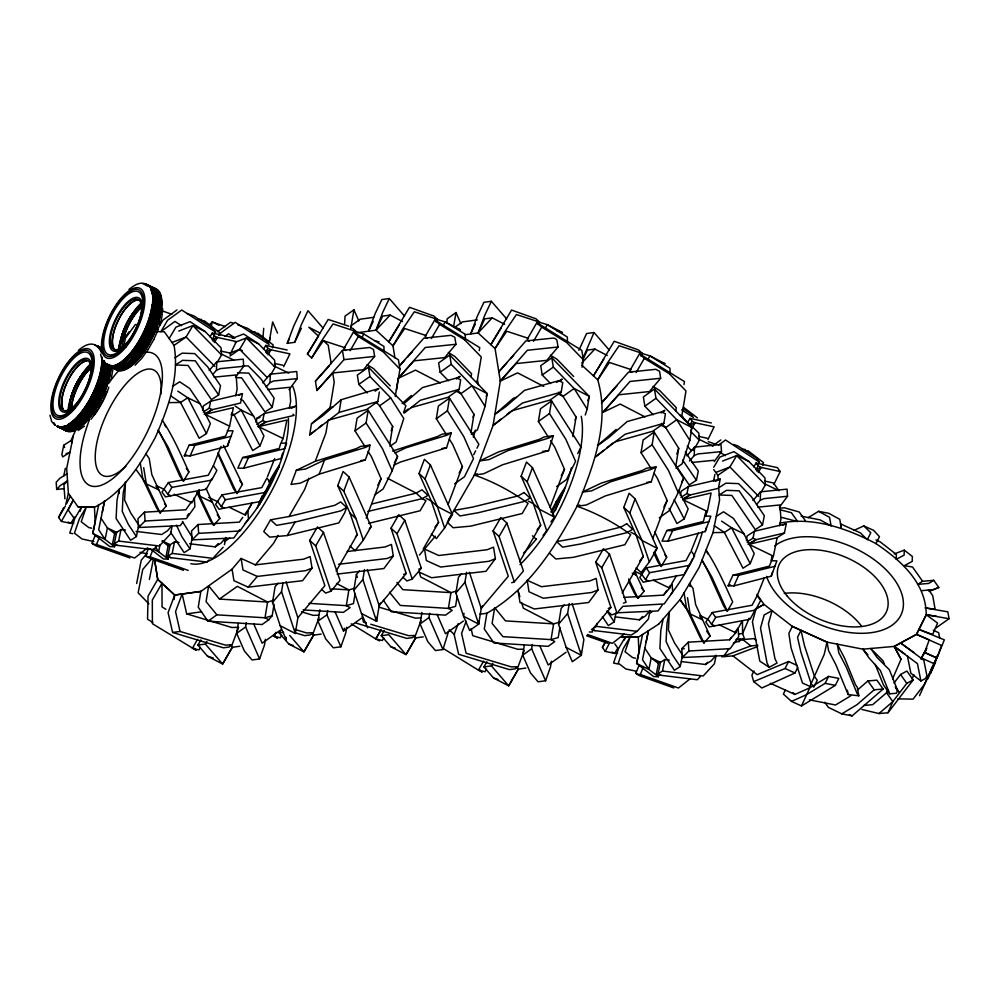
<?xml version="1.0" encoding="UTF-8"?>
<svg xmlns="http://www.w3.org/2000/svg" width="999" height="999" viewBox="0 0 999 999"><rect width="100%" height="100%" fill="white"/><g stroke="black" fill="none" stroke-linecap="round" stroke-linejoin="round"><path stroke-width="1.5" d="M894.217 553.933L904.257 550.149L904.145 555.082L896.24 559.365L896.353 554.445L880.181 541.858L875.923 539.935M263.711 328.296L262.874 338.586M344.655 323.564L345.017 316.146L353.946 309.79L358.816 320.904M446.89 323.351L447.102 318.893L456.031 312.537L460.889 323.651M119.118 493.506L119.343 488.998L116.995 500.487L116.096 518.531L130.594 540.284L136.413 536.55L138.761 525.062L130.707 512.974L124.6 499.975L125.499 481.943L123.164 493.431L122.265 511.463L128.371 524.463L136.413 536.55M174.076 599.512L174.713 595.042L157.73 579.358L154.445 559.065L157.73 579.358M232.08 569.168L233.941 580.694L248.202 587.162L302.61 580.681L312.013 568.119L310.14 556.58L303.746 559.14L255.382 564.897L241.121 558.441L232.08 569.168L200.824 591.445L198.252 607.205L207.954 621.191L262.1 624.525L268.781 619.767M269.293 341.608L272.652 321.94L277.51 333.054M265.397 639.372L264.46 645.104L259.578 658.94L252.048 659.977L244.43 651.098L236.676 633.341L238.311 623.314M259.578 658.94L245.604 626.972L246.303 622.677M286.014 637.225L286.276 639.909L280.17 625.674L272.515 602.434L275.087 586.675L278.109 583.104M207.954 621.191L216.883 614.835L265.022 617.794L268.806 619.755L272.178 615.746L274.051 604.283M280.17 625.674L295.292 633.491L281.556 591.708L282.967 583.116M379.37 392.02L377.822 401.523L339.098 412.4L309.665 434.902L311.488 423.801L330.07 407.629L333.067 406.78M327.772 421.715L325.924 432.992L315.259 461.288L296.328 470.292L290.996 484.453L300.262 483.179L319.193 474.175L365.247 459.99L369.243 449.375L369.942 445.117L360.676 446.391L356.193 448.676L315.259 461.288M330.07 407.629L334.215 382.267L332.717 372.977L363.399 369.742L374.637 356.418L373.514 349.45L369.73 347.49L342.457 350.362L315.434 381.206L316.933 390.484L332.717 372.977M295.292 633.491L297.864 617.732L324.887 585.664L309.69 540.347L316.683 528.234M350.836 328.022L353.946 309.79M339.098 412.4L341.171 399.725L378.808 388.536L375.112 391.171M346.703 627.222L345.766 632.941L340.871 646.79L333.341 647.827L325.736 638.948L317.982 621.178L319.855 609.727M364.81 446.266L355.007 430.869L357.08 418.181L368.181 410.289L397.565 456.468L392.182 470.754L383.141 488.948L374.513 495.092M340.871 646.79L326.91 614.822L327.61 610.514M392.182 470.754L382.43 448.626L366.096 422.964L368.181 410.289M367.582 627.759L361.463 613.486L353.821 590.284L356.393 574.525L359.415 570.953M355.12 593.568L353.471 603.596L346.303 605.656L309.053 603.346M376.573 621.341L362.862 579.557L364.498 569.53M395.267 396.503L398.239 378.334L425.262 347.49L455.944 344.268L454.82 337.3L451.036 335.339L423.763 338.211L399.538 365.721M389.71 444.592L392.669 426.448L379.632 405.806L376.511 402.585M361.463 613.486L376.598 621.328L379.17 605.581L380.482 603.046M446.103 434.103L436.313 418.718L438.386 406.031L449.475 398.126L478.871 444.318L476.935 448.214M453.621 326.473L456.031 312.537M454.582 483.816L464.448 476.798L473.489 458.603L463.736 436.476L447.402 410.814L449.475 398.126M448.551 631.405L442.957 649.537L435.427 650.574L427.822 641.695L420.067 623.938L421.94 612.474M392.507 451.061L437.5 436.526L441.983 434.228L451.248 432.967L446.553 447.827L400.499 462.013L393.731 465.234M410.789 407.729L448.027 397.277L459.128 389.373L460.676 379.857L456.893 377.897L422.477 387.575L403.883 403.733M442.957 649.537L428.996 617.569L429.695 613.274M471.016 432.442L473.976 414.298L460.939 393.643L457.817 390.434M471.241 434.215L477.41 429.832L485.077 406.393L487.175 393.594L449.737 355.045L438.636 362.949L440.134 372.24L448.451 380.794M482.567 605.806L481.256 608.329L478.683 624.088L469.667 630.506L463.548 616.246L455.906 593.031L458.479 577.272L461.501 573.701M457.205 596.316L455.556 606.343L448.389 608.403L400.274 605.431L389.46 592.232M478.658 624.1L464.947 582.305L466.583 572.277M464.885 334.74L478.084 332.929L495.067 348.576L500.324 381.081L493.056 425.499L474.388 475.049L447.914 520.854M464.011 613.374L463.548 616.246L478.683 624.088L478.421 621.403M581.793 365.122L597.714 379.795C610.277 422.927 593.231 466.583 577.035 506.268C555.132 547.814 528.683 589.398 486.863 613.261L484.29 629.008L493.993 643.006L548.139 646.341L554.832 641.57L551.036 639.622L502.922 636.65L492.107 623.438L494.68 607.692L505.494 620.891L553.621 623.851L559.353 622.215M548.189 436.863L538.399 421.466L540.471 408.791L551.56 400.886L580.956 447.065L577.722 453.571M556.668 486.575L566.52 479.545L575.574 461.351L565.821 439.223L549.487 413.561L551.56 400.886M553.334 435.714L548.851 438.012L507.917 450.611L488.986 459.627L479.72 460.901L498.651 451.885L539.585 439.285L544.068 436.988L553.334 435.714L548.638 450.586L502.584 464.772L483.653 473.776L474.388 475.049C493.593 481.755 511.838 491.52 528.059 503.396L522.227 513.498L470.666 526.136L453.159 527.747L447.14 522.19M511.388 410.901L550.112 400.025L561.201 392.12L562.762 382.617L558.978 380.656L524.55 390.322L505.969 406.493L494.867 414.398L513.461 398.226L516.458 397.39M551.436 661.188L550.499 666.92L545.604 680.756L538.074 681.793L530.469 672.914L522.714 655.157L524.35 645.129M545.604 680.756L531.643 648.788L532.342 644.492M572.864 436.588L576.061 417.045L563.024 396.403L558.866 392.12M585.239 415.01L587.162 409.153L589.248 396.341L551.81 357.804L540.721 365.709L542.22 374.987L550.536 383.554M572.065 603.533L583.878 639.56L581.331 655.307L572.315 661.725L566.196 647.452L558.553 624.25L561.126 608.491L564.148 604.919M559.852 627.534L558.204 637.562L551.036 639.622L553.608 623.863L523.339 608.179L521.59 602.447M566.196 647.452L581.331 655.307L567.594 613.523L569.23 603.496M650.836 468.081L641.046 452.684L643.119 439.997L654.208 432.105L683.603 478.284L678.221 492.569L669.168 510.764L659.315 517.794M678.221 492.569L668.468 470.442L652.135 444.78L654.208 432.105M655.981 466.933L651.498 469.23L610.564 481.83L591.633 490.846L582.367 492.107L601.298 483.104L642.232 470.492L646.715 468.206L655.981 466.933L651.286 481.805L605.219 495.979L586.288 504.994L577.035 506.268C596.228 512.974 614.485 522.727 630.706 534.615L624.875 544.717L573.314 557.355L555.806 558.965L549.787 553.409M615.521 441.708L652.759 431.243L663.848 423.339L665.409 413.823L661.625 411.863L627.197 421.541L608.616 437.712L597.514 445.616L616.108 429.445M675.749 466.408L678.708 448.264L665.671 427.622L661.5 423.339M675.973 468.194L682.142 463.798L689.809 440.359L691.895 427.56L654.457 389.023L643.368 396.928L644.867 406.206L653.184 414.772M396.428 390.197L399.95 369.155L398.426 359.79L353.459 332.068L343.793 348.801L345.741 350.587M471.078 376.735L471.59 373.738L454.932 356.518L448.351 352.46M479.233 350.637L479.732 347.627L434.765 319.917L425.099 336.651L427.035 338.436M476.985 382.555L481.256 357.005L464.597 339.785L439.622 324.388L434.765 319.917M582.08 367.27L583.341 359.752L581.818 350.387L536.85 322.677L527.185 339.398L529.12 341.196M675.811 410.714L676.311 407.704L659.665 390.484L653.084 386.438M683.965 384.603L684.465 381.606L639.497 353.883L629.832 370.617L631.768 372.402M681.705 416.521L685.988 390.971L669.33 373.751L644.343 358.354L639.497 353.883M111.101 379.32L112.837 369.593M269.33 341.808L270.067 337.699M350.886 328.284L351.373 325.549L360.302 319.18L373.726 317.345M136.638 583.503L141.246 560.202L145.929 554.657M149.375 579.457L153.409 559.065M931.805 667.282L930.606 673.289L935.439 662.125L936.625 656.131M75.412 430.681L70.966 440.621L63.724 445.267L61.826 454.607L62.737 456.88L69.98 452.235M63.699 476.273L65.335 468.269M73.277 436.051L66.683 468.419L68.394 493.319L65.722 504.645M118.382 349.575L119.256 345.267M123.664 346.828L125.412 338.211L135.365 324.55L138.386 324.912M102.285 512.212L104.633 500.724L98.689 529.707L105.07 539.41L114.573 546.728L115.16 543.856M156.506 546.578L153.509 549.737L117.345 545.354L114.273 543.868L116.608 532.38L120.979 529.57L125.499 530.119M114.273 543.868L118.644 541.058L120.979 529.57M68.394 493.319L78.134 506.955L94.43 507.267C123.177 493.007 140.26 464.647 155.27 437.537C167.857 408.641 179.695 377.372 174.038 345.367L164.286 331.73L156.131 331.581M160.09 544.58L158.629 551.76L168.132 559.078L168.706 556.193M211.039 327.684L212.213 321.94L225.387 326.636M172.053 526.623L170.592 533.803L159.34 546.003L118.644 541.058M209.066 559.977L207.068 562.087L170.891 557.692L167.82 556.218L170.155 544.73L174.525 541.92L179.046 542.469M167.82 556.218L172.19 553.409L174.525 541.92M202.547 410.04L203.396 405.881L210.639 401.236L242.47 393.793L240.584 403.034L212.287 409.652L204.121 414.235M212.675 374.6L216.471 370.254L216.733 361.813L243.232 359.165L243.719 366.271L235.502 377.31M203.197 412.038L209.228 408.179L210.639 401.236M218.644 394.955L195.292 360.801L182.617 360.339L175.387 364.985L188.049 365.447L211.413 399.6L218.644 394.955L220.529 385.714L207.555 366.745L194.793 353.621L182.13 353.159L174.9 357.804M170.504 532.155L184.141 552.634L189.972 548.901L192.308 537.412L182.417 521.416M229.583 426.173L233.354 407.679L205.057 414.298L229.583 426.173L225.612 436.138L189.086 445.229L184.291 455.794L190.072 455.894L227.435 446.216L233.079 430.844L227.285 430.744M235.764 395.791L237.113 389.185L236.139 374.962L214.061 377.172M224.438 544.717L225.899 537.537M256.094 422.39L256.943 418.231L264.186 413.586L296.016 406.131L291.046 408.391M266.221 386.938L270.017 382.592L270.279 374.163L296.778 371.516L297.265 378.621L289.048 389.66M256.743 424.388L262.774 420.517L264.186 413.586M235.976 377.597L241.608 377.797L264.96 411.95L272.203 407.305L274.076 398.064L261.101 379.083L248.339 365.971L242.72 365.771M283.129 438.524L286.9 420.03L258.604 426.648L283.129 438.524L281.406 441.945M289.323 408.141L290.659 401.536L289.685 387.312L267.607 389.523M592.931 629.17L592.345 632.042L589.235 631.992M650.112 610.514L648.363 619.13L637.1 631.318L631.281 635.064L595.104 630.669L592.032 629.195L596.403 626.385L596.99 623.513M602.397 616.645L608.366 625.611L614.185 621.865L615.946 613.249M646.103 642.195L648.438 630.706L642.507 659.69L648.888 669.405L658.391 676.71L658.978 673.838M680.319 495.367L681.168 491.208L688.398 486.563L720.229 479.108L718.356 488.349L690.059 494.98L683.091 498.776M689.497 461.001L694.23 455.569L694.505 447.127L720.991 444.48L721.49 451.598L714.223 461.55M680.956 497.365L686.987 493.494L688.398 486.563M663.161 618.98L660.814 630.481L659.914 648.513L674.412 670.279L680.232 666.545L682.579 655.057L674.525 642.956L668.418 629.969L669.318 611.925L666.97 623.413L666.071 641.458L672.177 654.445L680.232 666.545M677.072 467.22L689.185 484.927L696.415 480.282L698.301 471.041L685.326 452.06M700.324 676.56L697.327 679.732L661.151 675.336L658.079 673.863L660.426 662.362L664.797 659.565L669.318 660.114M658.091 673.85L662.462 671.053L664.797 659.565M705.981 511.513L703.383 521.466L666.857 530.544L662.05 541.108L667.844 541.221L705.207 531.543L710.838 516.158L705.057 516.058L707.354 511.488L711.113 492.994L682.816 499.625L707.354 511.488M713.536 481.106L714.884 474.513M658.641 624.163L680.007 599.675L699.088 567.532L712.974 532.617L719.567 500.249L718.706 487.799L725.948 483.154L738.611 483.616L751.373 496.728L764.347 515.709L762.462 524.95L755.232 529.595L731.867 495.442L719.205 494.98L726.435 490.334L739.11 490.796L762.462 524.95M716.171 655.182L714.41 663.798L703.159 675.986L662.462 671.053M746.365 540.034L747.215 535.876L754.445 531.231L786.288 523.776L784.402 533.029L777.16 537.674L748.863 544.293L773.401 556.156L769.43 566.133L732.904 575.224L728.096 585.776L733.89 585.889L771.253 576.211L776.897 560.839L771.103 560.726L771.99 556.393M756.493 504.582L760.276 500.237L760.551 491.808L787.05 489.148L787.537 496.266L779.32 507.305M747.002 542.032L753.034 538.161L754.445 531.231M773.401 556.156L777.16 537.674M779.582 525.786L780.931 519.18L779.957 504.957L757.866 507.167M98.751 504.495L92.807 533.478L109.915 546.64L114.573 546.728M642.569 634.49L636.625 663.473L653.733 676.623L658.391 676.71M867.956 654.832L862.836 649.163L827.022 642.132L792.319 626.41L827.022 642.132L824.225 654.37L811.126 683.628L800.948 652.347L797.539 637.287L800.998 630.332L804.407 645.391L814.585 676.685L817.244 680.219L813.785 687.175L811.151 683.628L809.927 686.425L802.497 683.054L791.046 647.851L788.873 633.354L792.319 626.41L763.998 604.383L756.942 594.393M218.843 335.527L219.63 332.605L204.42 320.904L202.285 320.729L201.348 319.418L197.852 319.355M272.39 347.864L273.177 344.942L257.967 333.241L255.831 333.067L254.895 331.768L251.411 331.705M762.662 465.509L763.448 462.587L748.239 450.886L746.103 450.711L745.167 449.413L741.67 449.338M227.435 446.216L229.108 440.821M282.655 453.159L280.981 458.566L243.619 468.244L237.837 468.131L242.645 457.579L279.158 448.489L280.831 443.081L286.626 443.194L284.952 448.588L248.426 457.679L242.645 457.579M705.207 531.543L706.455 527.484M771.253 576.211L772.502 572.152M391.233 430.844L392.669 426.448M403.946 411.6L405.869 405.744L368.431 367.207L357.33 375.112L358.828 384.39L367.157 392.957M473.026 417.232L473.976 414.298M486.213 396.516L487.175 393.594L472.028 385.739L451.236 364.335L449.737 355.045M575.099 419.98L576.061 417.045M587.812 400.736L589.248 396.341L574.113 388.499L553.321 367.083L551.81 357.804M676.798 454.12L678.708 448.264M690.946 430.494L691.895 427.56L676.76 419.717L655.968 398.301L654.457 389.023M80.057 511.413L81.581 507.017L74.813 518.431L69.743 533.054L72.79 533.703M624.387 639.934L625.399 637.012L618.631 648.413L613.561 663.036L618.131 664.023M334.952 611.575L343.456 631.031L344.43 628.259M932.017 634.29L918.955 629.445L944.342 639.86L936.962 657.966L924.649 652.384L929.245 639.884L916.533 634.353L894.23 646.428L862.811 649.163M936.962 657.966L941.558 645.466L916.533 634.353L894.255 646.44L901.023 659.29L892.594 678.808M301.361 328.271L294.693 342.332L287.237 343.344L293.868 325.761L300.537 311.713M294.693 342.332L301.323 324.75L307.992 310.689L323.239 328.296M200.811 591.433L174.7 595.017L168.082 612.624L172.602 632.467L223.439 647.814L229.033 647.04L232.03 644.904L238.137 628.671M308.853 478.271L304.595 489.585L289.036 516.52L270.554 519.805L263.748 531.593L269.767 537.15L287.275 535.539L338.836 522.902L344.68 512.799L346.678 507.492L340.647 501.935L334.865 505.282L289.036 516.52M319.193 474.175L324.525 460.015L365.459 447.415L369.942 445.117M357.068 332.767L375.999 330.169L382.629 312.587L389.298 298.539L404.545 316.146M336.163 571.116L357.28 534.565L350 513.124L337.749 485.626L343.082 471.478L349.101 477.035L371.166 526.523L363.311 540.122L355.107 550.749L350.087 546.116M363.311 540.122L356.031 518.681L343.768 491.183L349.101 477.035M294.58 632.592L304.745 635.651L310.339 634.889L313.336 632.754L318.943 617.869M366.221 518.119L381.094 478.658L371.341 456.531L368.069 451.398M423.176 549.075L438.586 522.415L431.306 500.974L419.056 473.476L424.388 459.328L430.407 464.885L452.472 514.373L444.617 527.971L436.413 538.586L431.393 533.966M504.595 324.263L492.207 317.844L478.084 332.929L484.715 315.347L491.383 301.286L506.63 318.893M444.617 527.971L437.337 506.53L425.075 479.033L430.407 464.885M448.064 504.532L462.4 466.508L452.647 444.368L449.375 439.235M355.981 623.064L406.83 638.411L412.425 637.637L415.422 635.501L421.016 620.629M458.191 623.613L454.12 634.44L458.628 654.283L509.478 669.63L515.072 668.855L518.069 666.72L524.175 650.486M466.158 621.241L461.575 633.416L466.096 653.259L511.276 666.895L518.069 666.72M519.555 561.725L540.671 525.162L533.391 503.721L521.141 476.236L526.473 462.075L532.492 467.632L554.557 517.132L550.911 521.853M543.056 535.439L546.703 530.719L539.423 509.278L527.16 481.78L532.492 467.632M578.883 350.287L586.575 333.529L594.03 332.505L609.278 350.112M582.767 358.728L594.03 332.505M550.149 507.28L564.472 469.255L554.72 447.127L550.636 440.709M622.202 592.931L643.319 556.381L636.038 534.94L623.788 507.442L629.12 493.294L635.139 498.851L657.205 548.339L649.35 561.938L641.146 572.564L636.126 567.932M649.35 561.938L642.057 540.496L629.807 512.999L635.139 498.851M652.797 538.498L667.12 500.474L657.367 478.346L654.108 473.214M147.615 547.802L134.615 558.029L96.541 544.48L93.044 544.418L92.108 543.106L95.405 534.852M96.541 544.48L99.276 537.599M188.162 570.379L150.087 556.83L146.591 556.768L145.667 555.456L148.401 548.576M150.087 556.83L152.835 549.949M231.406 436.251L194.88 445.329L190.072 455.894M180.519 402.435L199.188 438.224L206.431 433.578L210.389 423.601L200.025 403.721L189.66 388.449L179.695 381.793L172.452 386.438M170.829 495.779L165.484 496.915L162.013 492.07L168.406 482.554L208.267 475.237L213.386 465.659L221.066 446.366M248.426 457.679L243.619 468.244M231.581 413.111L234.066 414.785L252.735 450.574L259.977 445.929L263.936 435.951L253.571 416.071M267.495 476.623L274.663 458.603M555.319 510.626L561.987 493.843M709.165 521.565L672.652 530.656L667.844 541.221M669.055 508.404L676.96 523.538L684.19 518.893L688.161 508.928L678.483 490.372M690.247 678.721L678.433 688.024L640.359 674.475L636.863 674.412L635.926 673.101L639.223 664.834M640.359 674.475L643.094 667.594M698.326 532.966L691.158 550.986L694.617 555.819L689.497 565.397L649.637 572.702L645.554 579.595L648.613 581.081L684.04 574.587L689.847 563.861M775.224 566.233L738.698 575.324L733.89 585.889M714.372 525.774L724.337 532.43L743.006 568.219L750.237 563.561L754.208 553.596L743.843 533.716L733.478 518.444L723.501 511.788L716.271 516.433M755.906 608.528L750.087 619.255L709.29 626.897L705.831 622.065L712.225 612.537L752.072 605.232L757.205 595.654L764.372 577.634M738.985 641.92L740.184 639.123M749.225 618.219L742.594 633.553L744.43 638.698L736.063 639.422M801.485 705.931L809.764 687.836L828.596 676.41L838.81 678.408L835.351 685.364L801.51 705.943L791.483 701.398L783.378 694.055L785.464 689.884M887.774 689.959L886.563 692.744L872.689 704.682L863.798 705.456M861.95 709.49L878.945 713.548L888.011 712.762L892.819 701.61L906.805 683.353L913.173 679.894L906.905 671.041L900.549 674.487L894.018 683.016M884.177 663.623L883.079 660.851L870.691 648.488L876.947 657.354L889.335 669.717L897.639 690.459L896.44 693.244L889.709 693.83L883.453 684.964L875.199 664.372M924.325 653.771L926.735 648.189L924.649 652.384M932.754 634.253L937.586 623.089L926.248 614.76C926.123 582.729 900.549 560.189 875.998 543.631C846.69 528.246 813.411 516.683 779.994 523.089M153.746 339.623L158.404 329.008M912.012 678.933L913.91 674.75M921.115 659.377L924.287 652.409L936.6 657.979L919.505 695.666M936.6 657.979L924.325 684.515L913.074 699.15L897.889 698.85M927.809 678.933L935.439 662.125M753.808 466.845L756.056 463.049L777.384 467.632L780.169 471.528L773.938 484.353M287.237 343.344L289.248 339.136M373.214 321.353L368.544 331.193L375.174 313.611L381.843 299.563L389.298 298.539M394.955 358.017L392.982 345.829L375.999 330.169L382.667 316.121L390.122 315.097L402.51 321.516M475.299 324.113L470.629 333.953L477.26 316.371L483.928 302.31L491.383 301.286M478.084 332.929L484.752 318.868L492.207 317.844M582.729 359.927L587.4 350.087L594.855 349.063L607.242 355.482M199.088 489.772L191.895 502.797L174.188 494.23M245.442 515.147L251.835 503.459M623.776 597.414L663.573 595.117L669.667 588.124L671.478 584.378M729.22 648.438L724.125 655.619L682.379 657.504L681.768 648.663L688.299 642.17L729.62 639.785L735.714 632.792L741.92 621.428M924.287 652.409L921.503 658.004L933.815 663.573M377.859 485.152L381.094 478.658M394.343 462.974L397.565 456.468M459.165 473.002L462.4 466.508M473.701 454.707L475.649 450.811M561.251 475.761L564.472 469.255M663.898 506.968L667.12 500.474M681.668 482.18L683.603 478.284M753.958 671.003L751.885 675.174L753.683 681.618L761.85 687.974L794.992 672.989L797.764 667.419M753.683 681.618L785.089 668.493L788.548 661.538L797.04 665.384M875.998 543.631L879.457 536.675L873.725 530.419L863.81 525.924L853.995 530.369M791.483 701.398L806.305 694.78L825.137 683.353L828.596 676.41M73.826 523.101L70.879 523.401L61.414 521.391L58.604 517.457L63.674 507.604M66.646 503.583L70.442 496.203M61.414 521.391L73.264 500.137L68.194 509.989L73.701 517.707M617.644 653.096L614.697 653.383L605.232 651.385L602.422 647.452L605.594 641.296M605.232 651.385L609.665 642.769M690.421 552.347L686.026 560.564L646.178 567.869L639.785 577.397L643.244 582.23L648.601 581.093M212.088 478.533L206.281 489.26L170.854 495.754L167.77 494.293L164.323 489.435L156.418 485.639M265.634 490.884L259.827 501.61L224.4 508.104L221.316 506.63L217.869 501.785L208.654 497.352M297.864 617.719L286.026 581.718M148.052 349.625L153.746 339.573M232.442 646.915L222.64 664.023L207.505 656.181L197.914 645.092L200.886 639.947M313.748 634.765L303.946 651.872L288.811 644.03L279.221 632.941L281.443 629.07M415.834 637.512L406.031 654.62L390.896 646.778L381.293 635.689L384.278 630.544M518.481 668.731L508.678 685.838L493.543 677.996L483.941 666.907L486.925 661.763M345.067 347.777L323.364 340.659L311.676 357.979L307.43 354.071L328.184 319.455L348.763 326.211M311.676 357.979L321.341 341.246L333.029 323.926L356.181 331.531L352.547 328.172M350.137 350.699L358.316 336.538L353.459 332.068M361.675 337.924L363.898 334.053L383.941 346.416L384.053 350.961M197.577 639.323L192.37 648.339L198.951 649.912L200.437 647.34M197.914 645.092L205.369 644.068L206.855 641.495M278.134 535.364L273.476 543.444L255.382 564.897M287.275 535.539L295.055 522.077L340.896 510.839L346.678 507.492M239.847 646.253L232.317 647.302L222.64 664.023L205.369 644.068M436.001 321.94L437.487 319.368L433.853 316.021L409.49 307.305L388.736 341.92L399.026 325.312M431.431 338.549L439.622 324.388M321.653 589.385L325.662 593.094L330.919 591.221L315.709 545.904L323.489 532.442L317.47 526.885M442.982 325.761L445.204 321.903L460.352 329.745L457.442 328.871M277.46 638.149L273.676 636.176L275.899 632.317M281.743 635.189L280.257 637.762L273.676 636.188M321.154 634.103L313.624 635.139L303.946 651.872L289.722 635.439M367.332 569.555L379.158 605.594L406.193 573.501L390.996 528.196L398.776 514.722L404.795 520.279L421.353 568.231L412.212 579.058L406.968 580.931L402.947 577.235M412.212 579.058L397.015 533.741L404.795 520.279M347.265 551.485L385.052 546.977L391.446 544.43L393.306 555.956L383.916 568.531L337.063 574.113M538.086 324.7L539.572 322.128L535.939 318.768L511.575 310.065L490.821 344.667L501.111 328.072M533.516 341.296L541.695 327.148L536.85 322.677M545.067 328.521L547.29 324.65L562.425 332.505L556.618 330.744M379.545 640.896L375.761 638.935L380.969 629.919L375.761 638.935L351.261 623.838M383.828 637.936L382.342 640.509L375.761 638.935M423.239 636.863L415.696 637.899L406.031 654.62L388.761 634.665L381.293 635.689M469.418 572.315L481.231 608.341L508.279 576.261L493.069 530.944L500.861 517.482M511.675 582.754L514.298 581.818L499.1 536.5L506.88 523.039L501.86 518.406M495.392 558.716L488.998 561.276L440.634 567.032L426.373 560.564L424.513 549.038L438.773 555.506L487.137 549.737L493.531 547.177L495.392 558.716L486.001 571.278L431.593 577.759L418.631 571.89M640.734 355.919L642.22 353.346L638.586 349.987L614.223 341.271L593.468 375.886L603.758 359.278M636.163 372.515L644.343 358.354M647.702 359.727L649.937 355.869L665.072 363.723L662.175 362.837M483.603 661.138L478.409 670.154L443.593 648.688M486.476 669.155L484.99 671.728L478.409 670.154L482.192 672.115L479.458 669.592M483.941 666.907L491.408 665.883L492.894 663.311M525.874 668.069L518.344 669.105L508.678 685.838L491.408 665.883M593.019 628.721L610.926 607.479L595.716 562.162L603.496 548.701L609.527 554.258L626.086 602.197L623.451 603.134M607.679 611.201L611.7 614.909L616.945 613.036L601.748 567.719L609.527 554.258M598.039 589.934L591.645 592.482L543.281 598.251L529.02 591.783L527.16 580.257L541.421 586.713L589.785 580.956L596.178 578.396L598.039 589.934L588.648 602.497L534.24 608.978L519.98 602.509L518.119 590.983L519.867 596.703M157.642 329.046L162.899 320.167L177.023 309.927M58.604 517.457L65.385 506.043M169.168 338.549L175.936 327.135L190.06 321.666L205.132 331.531L221.079 347.839L221.566 354.945L217.058 362.55M74.638 517.057L70.879 523.389L68.144 522.077M209.99 336.863L212.25 333.054L233.579 337.65M214.086 334.665L215.597 332.13L212.799 328.234L193.993 315.946L186.925 313.436M212.075 339.785L214.335 335.976L212.25 333.054M213.012 341.183L214.523 338.649L217.395 337.462L236.363 341.546L230.12 354.358M214.385 342.532L217.395 337.462L214.335 335.976M219.655 335.14L221.154 332.605L235.277 322.365L269.143 344.48L266.358 340.584L247.54 328.296L237.637 324.787M229.995 356.031L239.648 349.35L246.416 337.937L258.679 343.881L274.625 360.177L275.112 367.295L269.842 376.173M167.782 494.268L171.865 487.387L211.726 480.082L216.858 470.504L213.386 465.659M183.454 481.168L168.119 447.165L158.204 430.157L164.648 442.32L179.982 476.336L183.454 481.168L188.898 471.99C180.819 454.333 173.014 436.263 162.213 420.079M263.536 349.213L265.796 345.404L287.125 350M265.622 352.135L267.882 348.326L265.796 345.404M266.558 353.534L268.069 350.999L270.954 349.812L289.91 353.883L283.666 366.708M267.944 354.882L270.954 349.812L267.882 348.326M221.328 506.618L225.412 499.737L265.272 492.432L270.404 482.842L266.945 478.009L261.813 487.587L221.953 494.892L215.559 504.42L219.031 509.253L224.375 508.116M218.194 454.67L233.541 488.686L237 493.518L242.445 484.34L223.514 445.379M248.614 508.891L252.41 502.509M687.762 422.177L690.009 418.381L711.338 422.964M689.847 425.099L692.107 421.303L690.009 418.381M690.784 426.498L692.282 423.963L695.167 422.789L714.123 426.86L707.891 439.672M692.906 426.585L695.167 422.789L692.107 421.303M693.318 450.412L699.337 440.272L698.85 433.154L680.394 415.209M602.422 647.452L604.682 643.643M713.736 467.27L719.755 457.13L733.878 451.648L748.95 461.513L764.897 477.822L765.384 484.94L760.863 492.544M653.92 553.146L657.754 561.65L661.213 566.495L666.67 557.317L654.707 531.743M617.694 648.314L614.685 653.383L611.962 652.06M676.623 575.474L672.077 583.129L672.677 591.982L664.173 603.945L622.852 606.331L618.281 611.575M757.904 464.66L759.402 462.125L756.618 458.229L737.811 445.941L733.566 444.43M755.893 469.767L758.154 465.971L756.056 463.049M756.83 471.166L758.328 468.631L761.213 467.457L780.169 471.528M758.204 472.527L761.213 467.457L758.154 465.971M714.66 625.749L711.588 624.275L715.684 617.382L755.544 610.064L760.676 600.486L757.205 595.654M727.272 611.163L711.925 577.147L702.022 560.139L708.466 572.315L723.8 606.318L727.272 611.163L732.717 601.985C724.637 584.328 716.832 566.246 706.031 550.074L708.179 554.133M307.43 354.071L318.519 336.188L308.828 327.247L319.83 332.954M191.746 501.423L185.802 509.79L144.48 512.175L137.949 518.681L138.561 527.509L180.307 525.624L182.854 522.04M187.1 516.046L188.799 513.661M242.745 517.357L239.348 522.14L198.027 524.525L191.496 531.018L192.108 539.86L233.853 537.974L239.797 529.595M245.292 513.761L247.839 510.177L248.451 519.018L239.96 530.981L198.639 533.354L192.108 539.86M663.573 595.117L666.97 590.334M668.668 587.936L670.366 585.539M662.325 604.957L658.079 610.938L616.321 612.837M729.62 639.785L731.318 637.387M734.715 632.604L737.262 629.02M91.084 419.23L97.427 410.527M148.239 349.25L141.721 358.329L135.102 365.197M121.965 341.546L129.208 331.606M126.698 344.73L128.509 342.245M888.436 690.309L886.563 692.744L892.819 701.61L878.945 713.548M888.011 712.762L913.173 679.894M355.469 536.925L357.28 534.565M369.343 528.883L371.166 526.523M434.952 527.135L438.586 522.415M448.826 519.093L451.56 515.559M537.025 529.882L540.671 525.162M639.672 561.101L643.319 556.381M653.558 553.059L656.293 549.525M152.098 558.379L142.745 569.48L138.137 592.794L148.863 603.833M316.933 390.484L343.956 359.652L374.637 356.418M248.202 587.162L257.255 576.435L305.607 570.666L312.013 568.119M455.944 344.268L444.705 357.592L414.023 360.826L398.239 378.334L415.522 370.105L440.297 382.942M272.515 602.434L281.556 591.708M543.756 386.413L517.607 372.864L500.324 381.081L527.347 350.249L558.029 347.015L556.893 340.047L555.269 338.549L553.109 338.087L525.836 340.959L498.813 371.803L506.705 363.049M330.919 591.221L340.047 580.382L323.489 532.442M558.029 347.015L546.79 360.352L516.108 363.574L500.324 381.081M353.821 590.284L362.862 579.557M419.43 555.069L435.339 536.201M645.029 416.92L620.254 404.083L602.971 412.3L629.994 381.468L660.676 378.234L659.54 371.266L655.756 369.305L628.483 372.177L601.46 403.022L617.257 385.514M455.906 593.031L464.947 582.305M660.676 378.234L649.437 391.558L618.756 394.792L602.971 412.3M514.298 581.818L523.439 570.978L506.88 523.039M558.553 624.25L567.594 613.523M209.153 370.504L216.733 361.813M262.7 382.842L270.279 374.163M144.48 512.175L145.092 521.016L138.561 527.509M136.189 469.68L142.845 479.07L156.706 508.154L160.177 512.986L166.271 505.993L151.823 474.612L149.188 458.454L145.729 453.608M171.566 526.111L167.495 530.769L161.676 534.515L136.051 531.406M197.053 492.794L210.265 520.491L213.724 525.337L219.817 518.344L205.981 488.349M225.112 538.461L221.054 543.119L215.222 546.853L189.598 543.743M686.925 455.819L694.505 447.127M628.533 581.006L634.477 593.468L637.936 598.314L644.043 591.321L634.502 570.991M649.338 611.425L645.267 616.096L639.447 619.83L615.322 616.907M752.971 500.487L760.551 491.808M688.299 642.17L688.898 650.998L682.379 657.504M703.995 642.981L690.122 613.898L679.994 599.687L686.675 609.04L700.524 638.136L703.995 642.981L710.089 635.988L695.641 604.607L693.006 588.436L689.547 583.603L690.022 586.538M715.384 656.106L711.313 660.764L705.494 664.497L681.38 661.575M315.434 381.206L329.245 365.884M400.686 364.672L404.632 360.302M407.592 357.018L412.525 351.548M510.664 358.678L513.623 355.394M67.045 473.688L59.803 478.334L56.194 482.255L56.693 489.435L60.302 485.514L67.532 480.869L63.924 484.79L64.898 498.876M215.222 546.853L218.294 543.531M223.127 547.265L212.887 558.341L172.19 553.409M639.447 619.83L642.519 616.508M705.494 664.497L707.542 662.287M375.999 330.169L390.122 315.097M581.743 363.062L594.855 349.063M209.041 325.224L212.213 321.94L219.018 325.237M341.171 399.725L322.577 415.896L311.488 423.801M402.085 403.559L411.376 395.467M857.567 689.897L867.906 680.956L876.885 680.169L883.141 689.035L852.11 715.883L841.795 713.86L828.358 707.342L824.787 702.272M883.141 689.035L874.175 689.822L856.93 704.732L841.795 713.86M309.665 434.902L315.397 430.344M318.831 427.597L322.265 424.862M403.571 412.712L408.154 409.066M404.358 413.012L420.392 400.249L459.128 389.373M501.073 419.118L493.056 425.499L522.477 403.009L561.201 392.12M506.805 414.548L510.239 411.813M603.721 450.324L595.704 456.718L625.124 434.215L663.848 423.339M607.155 447.589L612.887 443.032M624.2 634.053L612.387 643.356L587.487 634.49M217.632 331.668L230.569 322.277L233.404 323.276M224.975 336.326L228.509 333.766L235.015 338.024M712.599 445.891L720.841 439.922M718.481 445.129L725.549 440.01L759.402 462.125M358.828 384.39L369.93 376.486L368.431 367.207M454.57 327.497L462.387 321.94L477.297 319.892M377.822 401.523L366.72 409.428L327.997 420.304M379.632 405.806L390.721 397.902L403.771 418.544L396.103 441.983L389.935 446.378M355.007 430.869L366.096 422.964M440.134 372.24L451.236 364.335M456.418 379.008L460.114 376.373L456.893 377.897M436.313 418.718L447.402 410.814M216.883 614.835L206.069 601.623L208.641 585.876L219.455 599.075L237.312 586.338L267.595 602.035L273.314 600.399M542.22 374.987L553.321 367.083M556.518 382.405L562.2 379.133L559.74 380.894M236.676 633.341L245.604 626.972M538.399 421.466L549.487 413.561M280.007 630.456L262.15 643.194L253.646 623.726M317.982 621.178L326.91 614.822M644.867 406.206L655.968 398.301M343.456 631.031L361.313 618.306M661.151 412.987L664.847 410.352L661.625 411.863M641.046 452.684L652.135 444.78M420.067 623.938L428.996 617.569M463.399 621.053L445.529 633.791L437.038 614.323M522.714 655.157L531.643 648.788M566.046 652.272L548.176 664.997L539.685 645.541M935.464 628.309L949.05 618.706L947.826 611.825L925.024 607.867L935.126 609.328L932.691 595.554L928.483 589.61M128.971 289.435C133.554 285.801 139.848 281.131 146.004 284.141M78.347 350.337C82.929 346.703 89.223 342.033 95.38 345.042M78.147 430.557L84.478 426.098M174.038 345.367L186.101 337L192.869 325.599L205.132 331.531M718.181 480.019L717.856 475.349L729.919 466.995L736.688 455.581L748.95 461.513M169.156 402.622L180.519 402.435L187.762 397.789L200.025 403.721M205.045 414.298L212.287 409.652L209.216 408.166M238.711 395.267L242.47 393.793M234.066 414.785L231.231 414.822L234.066 414.785L241.308 410.139L253.571 416.071L243.207 400.799L240.709 399.138M257.667 426.585L265.834 422.003L294.131 415.384L293.019 414.16M258.604 426.648L265.834 422.003L262.774 420.517M682.816 499.625L690.059 494.98L686.987 493.494M715.272 481.356L720.229 479.108M747.926 544.218L756.106 539.647L784.402 533.029M748.863 544.293L756.106 539.647L753.034 538.161M782.517 525.262L786.288 523.776M621.952 636.95L638.249 637.25L658.653 624.15M933.765 580.319L922.614 581.293L917.569 584.39L928.72 583.416L933.765 580.319L938.798 587.449L929.095 591.408M808.129 517.682L818.593 511.326L828.808 513.324L839.784 519.343L841.308 527.909L840.546 523.901L860.364 532.879L867.332 539.697L870.791 532.742L863.81 525.924M850.673 695.866L835.526 704.994L809.39 699.849M754.844 609.727L763.998 604.37L756.093 608.666L752.422 621.828L759.777 661.076L769.168 667.295L777.072 663.011L774.949 658.716L768.418 623.826L772.09 610.664L764.185 614.959L760.514 628.121L767.045 662.999L769.168 667.295M907.392 655.844L910.851 673.164L920.903 680.981L925.673 678.383L926.885 675.599L923.8 660.202L900.623 642.981L913.748 652.384M451.248 432.967L446.765 435.252L405.831 447.864L395.005 453.009M324.525 460.015L305.594 469.031L296.328 470.292M474.388 475.049L477.085 473.763M577.035 506.268L579.732 504.982M788.548 661.538L757.142 674.662L732.954 655.856L721.802 656.83L750.848 645.891L757.816 645.279M770.316 683.291L794.942 694.442L809.764 687.836M216.471 370.254L220.167 368.631L243.719 366.271M270.017 382.592L273.714 380.981L297.265 378.621M694.23 455.569L697.926 453.946L721.49 451.598M760.276 500.237L763.985 498.626L787.537 496.266M393.306 555.956L386.913 558.516L338.549 564.285M938.798 587.449L933.128 589.66L921.977 590.634M178.746 331.069L192.869 325.599L221.566 354.945M171.978 342.482L186.101 337L214.797 366.358M232.305 338.386L243.606 334.003L258.679 343.881M235.115 342.32L246.416 337.937L275.112 367.295M229.758 353.184L239.648 349.35L242.37 350.674M722.564 461.063L736.688 455.581L765.384 484.94M715.796 472.465L729.919 466.995L758.616 496.341M733.353 643.144L742.756 639.597L753.908 638.623L756.231 640.421M732.954 655.856L757.642 646.553M403.571 574.437L406.193 573.501M418.718 569.168L421.353 568.231M608.304 608.416L610.926 607.479M184.291 455.794L186.738 454.995M728.096 585.776L730.544 584.977M354.62 588.249L348.876 589.897L331.818 588.836M272.178 615.746L264.997 617.807L267.595 602.035L219.455 599.075M456.705 590.996L450.961 592.644L402.847 589.672L396.94 582.467M371.815 503.996L416.171 493.131L421.953 489.785L427.984 495.342L422.19 498.676L367.832 511.438M368.581 523.376L420.142 510.739L425.974 500.649L422.19 498.676L416.171 493.131L387.275 478.146M66.071 453.583L68.906 452.909M256.943 418.231L259.977 417.52M295.055 522.077L276.586 525.362L270.554 519.805M441.92 448.464L446.553 447.827M360.614 460.626L365.247 459.99M542.457 451.436L548.638 450.586M646.653 482.43L651.286 481.805M200.824 591.445L174.713 595.042L157.73 579.383L148.064 596.116L147.552 619.23L152.835 622.489M232.03 644.904L225.25 645.079L180.057 631.443L175.537 611.6L182.168 594.018L186.676 613.861L201.598 611.8M172.602 632.467L180.057 631.443M279.221 632.941L283.691 632.317M479.682 614.248L486.85 613.249M56.693 489.435L64.048 488.661M691.82 462.487L713.91 460.289M779.944 508.179L784.427 507.779L799.262 512.012L805.519 520.879M738.411 633.915L742.594 633.553L742.444 621.366M858.815 695.804L857.005 693.281L846.203 666.957L838.785 652.697L837.262 644.143L844.692 658.391L855.494 684.715L857.292 687.237L858.815 695.804L848.139 694.555L835.988 664.947L828.571 650.699L827.047 642.132M145.092 521.016L186.413 518.631L194.905 506.668L194.293 497.827M688.898 650.998L730.219 648.626L738.723 636.65L738.111 627.822M318.606 615.197L313.174 615.347L301.511 611.825M420.679 617.956L415.259 618.094L378.808 607.092M238.649 627.322L231.868 627.497L186.676 613.861M313.336 632.754L306.556 632.929L294.892 629.407M415.422 635.501L408.641 635.676L370.729 624.238M523.326 649.175L517.907 649.313L472.714 635.676L471.103 628.583M712.974 532.617L724.337 532.43L731.58 527.784L743.843 533.716M189.086 445.229L194.88 445.329M78.147 506.955L94.455 507.242L95.155 521.99L92.807 533.478L105.07 539.41L107.417 527.922L101.024 518.219M666.857 530.544L672.652 530.656M168.132 559.078L163.474 558.978L150.025 548.651M732.904 575.224L738.698 575.324M621.965 636.937L638.274 637.237M237.575 372.739L248.838 373.151L272.203 407.305M681.768 648.663L684.278 648.776M303.184 609.902L343.406 612.375L350.112 607.604L346.303 605.656L348.876 589.897L336.488 583.478M596.403 626.385L637.1 631.318M936.35 616.221L926.248 614.76L916.508 634.353L926.26 614.747L949.05 618.706M801.123 516.146L820.104 519.88L831.093 525.899L829.57 517.332L818.593 511.326M825.137 683.353L835.351 685.364M698.601 436.388L707.354 438.274M220.841 351.074L229.583 352.947M274.388 363.411L283.142 365.297M764.66 481.056L773.401 482.942L778.97 490.734L765.346 484.14M91.746 528.209L88.786 527.572L81.219 521.728L86.289 507.117L79.508 518.518L74.45 533.141L82.005 538.985L93.856 541.533M635.564 658.204L632.592 657.567L625.037 651.723L630.094 637.1L623.326 648.513L618.269 663.124L625.824 668.968L636.201 671.203M139.997 552.285L147.402 553.871M779.807 509.69L791.408 512.699L797.664 521.553L781.717 517.42M538.374 321.965L547.29 324.65L567.32 337.013L567.444 341.558M641.021 353.184L649.937 355.869L669.967 368.231L670.129 374.288M436.288 319.205L445.204 321.903L465.247 334.265L465.397 340.322M353.496 330.919L363.898 334.053M374.687 340.584L379.046 341.908M366.358 622.914L363.449 622.04L362.15 616.371M591.495 629.532L595.104 630.669M661.151 675.336L656.331 673.826L658.678 662.337L660.426 662.362L651.223 657.916L644.842 648.201M170.879 557.704L166.071 556.181L168.406 544.692L170.155 544.73L162.275 540.909M117.333 545.354L112.525 543.831L114.86 532.342L116.608 532.38L107.405 527.922L115.734 534.315M493.543 677.996L497.927 679.42M390.896 646.778L395.279 648.201M288.811 644.03L293.194 645.454M207.505 656.181L213.361 658.079M642.22 353.346L619.068 345.741L607.38 363.062L597.714 379.795L609.402 362.475L631.106 369.593M539.572 322.128L516.421 314.535L504.732 331.855L495.067 348.576L506.755 331.256L528.459 338.374M437.487 319.368L414.335 311.775L402.647 329.096L392.982 345.829L404.67 328.509L426.373 335.627M708.341 441.67L715.659 444.28M163.049 311.164L171.84 314.285M586.575 635.739L607.729 643.269M673.776 687.936L639.934 675.886L635.926 673.101M183.504 570.292L149.663 558.254L145.667 555.456M129.957 557.942L96.116 545.904L92.108 543.106M933.228 630.219L938.698 632.704L939.684 638.211M785.089 668.493L794.992 672.989M257.255 576.435L242.994 569.967L241.121 558.441M680.182 415.534L682.904 416.845M699.3 439.473L712.924 446.066M273.714 365.834L288.711 373.089M221.528 354.146L233.791 360.077M635.501 571.59L642.082 574.75L645.529 579.607M653.309 580.207L669.68 588.111M632.267 573.164L636.351 575.149L634.627 572.727M700.237 615.621L708.141 619.43L711.588 624.275M719.367 624.875L735.739 632.779M849.425 714.585L852.11 715.883M229.096 507.242L245.467 515.134M153.172 549.125L158.629 551.76L155.432 546.903M660.626 425L665.671 427.622L676.76 419.717L689.809 440.359M557.979 393.781L563.024 396.403L574.113 388.499L587.162 409.153M455.894 391.034L460.939 393.643L472.028 385.739L485.077 406.393M630.993 532.33L636.038 534.94L642.057 540.496L657.205 548.339M528.346 501.111L533.391 503.721L539.423 509.278L554.557 517.132L552.547 515.272M426.261 498.351L431.306 500.974L437.337 506.53L452.472 514.373M541.695 327.148L566.683 342.532L583.341 359.752M550.437 355.219L557.017 359.265L573.663 376.486M358.316 336.538L383.291 351.935L399.95 369.155M367.058 364.623L373.626 368.668L390.284 385.889M165.934 609.353L162.063 606.967L161.975 583.291L152.31 600.024L152.397 623.701L196.154 650.299L193.419 647.777M683.054 408.641L690.571 413.561L693.356 417.457L681.643 409.802M720.079 452.26L725.286 455.669M215.597 332.13L181.731 310.015L167.607 320.254L160.839 331.668L174.962 321.428L181.468 325.674M165.659 562.687L169.568 565.234M721.603 521.128L731.58 527.784L750.237 563.561M235.077 405.981L241.308 410.139L259.977 445.929M177.785 391.133L187.762 397.789L206.431 433.578M170.554 395.779L180.519 402.435M901.023 659.29L894.255 646.44L905.007 654.133M683.353 407.117L697.402 417.919M658.353 663.398L651.223 657.916L648.888 669.405L636.625 663.473L638.96 651.985L638.249 637.25M162.15 541.183L168.094 545.754M904.257 550.149L912.349 556.443L912.237 561.376L904.332 565.659L912.537 567.02L922.614 581.293M894.255 646.44L917.444 663.648L920.903 680.981M742.756 639.597L750.848 645.891M792.919 692.607L794.942 694.442M623.788 507.442L629.807 512.999M521.141 476.236L527.16 481.78M595.716 562.162L601.748 567.719M323.364 340.659L328.209 345.13L331.218 363.698M532.479 535.789L536.488 539.485M493.069 530.944L499.1 536.5M419.056 473.476L425.075 479.033M390.996 528.196L397.015 533.741M337.749 485.626L343.768 491.183M350 513.124L356.031 518.681M449.175 629.782L454.57 634.74M309.69 540.347L315.709 545.904M274.725 635.626L277.46 638.136M690.833 431.568L699.337 440.272M687.25 446.241L691.495 450.586M239.648 349.35L267.282 377.622M369.93 376.486L390.721 397.902M54.957 425.299L51.636 421.428L49.975 415.209M516.321 666.758L518.344 669.105M413.673 635.551L415.696 637.899M311.588 632.792L313.624 635.139M230.282 644.942L232.317 647.302M897.651 690.459L895.866 687.924L898.838 691.945L895.254 686.887M713.686 469.518L717.856 475.349M712.225 612.537L715.684 617.382M664.934 554.895L666.67 557.317M699.799 616.183L702.397 619.817L690.134 613.873L687.512 597.714M706.63 631.143L710.089 635.988M646.178 567.869L649.637 572.702M641.445 587.687L644.043 591.321M556.256 501.498L557.991 503.908M614.76 643.831L617.519 647.689M239.847 480.706L242.445 484.34M221.953 494.892L225.412 499.737M210.402 499.75L212.138 502.172L199.862 496.241L197.265 492.607M186.301 468.356L188.898 471.99M217.22 514.71L219.817 518.344M168.406 482.554L171.865 487.387M155.994 486.188L158.579 489.822L146.316 483.891L142.857 479.045L140.235 462.887M164.548 503.583L166.271 505.993M900.549 674.487L906.805 683.353M862.836 649.163L869.093 658.029L880.356 670.491L889.709 693.83M867.906 680.956L874.175 689.822M383.404 600.337L391.346 611.8L445.492 615.134L452.185 610.352L448.389 608.403L450.961 592.644L420.691 576.96L418.943 571.228M682.579 460.039L696.415 480.282M606.942 610.988L614.185 621.865M189.972 548.901L181.918 536.8L176.423 525.112M218.082 452.747L237 493.518M164.36 424.138L165.797 426.848M674.138 499.625L684.19 518.893M628.696 578.921L637.936 598.314M213.724 525.337L199.85 496.253L198.913 490.359M160.177 512.986L146.304 483.903L143.694 467.719M654.832 552.322L661.213 566.495M70.966 440.621L71.878 442.894M63.724 445.267L64.648 447.54M356.393 574.525L357.355 577.422M100.599 354.308L102.26 360.527M847.377 690.272L848.139 694.555M684.04 592.869L686.675 609.04M342.457 350.362L343.956 359.652M580.931 651.273L581.331 655.307M376.198 617.307L376.598 621.328M198.027 524.525L198.639 533.354M292.557 385.939A105.207 43.082 -62.6 0 1 267.882 497.802A105.207 43.082 -62.6 0 1 190.859 563.711M257.367 507.729A84.166 34.466 -62.6 0 1 262.4 495.492M268.956 482.255A84.166 34.466 -62.6 0 1 279.445 465.01M259.503 504.545A105.207 43.082 -62.6 0 1 279.221 466.808M288.361 418.306A84.166 34.466 -62.6 0 1 245.005 523.488M229.595 538.049A84.166 34.466 -62.6 0 1 224.563 541.508M784.215 593.418A58.591 33.616 23.4 0 1 861.812 626.523M774.787 545.916A73.252 42.02 23.4 0 1 884.352 568.106A73.252 42.02 23.4 0 1 866.857 633.116A73.252 42.02 23.4 0 1 766.595 576.361M119.843 349.001A30.632 12.1 -64.2 0 1 141.583 304.208M120.529 347.977A27.872 11.014 -64.2 0 1 142.17 304.857M120.629 347.902A27.735 10.964 -64.2 0 1 142.158 304.995M122.515 347.689A27.735 10.964 -64.2 0 1 142.22 307.13M154.595 288.461A44.992 17.782 -64.2 0 1 151.873 338.736A44.992 17.782 -64.2 0 1 114.598 368.169M151.161 287.225A44.992 17.782 -64.2 0 1 150.3 336.338A44.992 17.782 -64.2 0 1 112.375 367.095M149.538 286.438A44.992 17.782 -64.2 0 1 148.689 335.552A44.992 17.782 -64.2 0 1 110.764 366.308M146.004 284.315A44.992 17.782 -64.2 0 1 144.568 331.93A44.992 17.782 -64.2 0 1 107.83 365.559M106.881 364.872A44.992 17.782 -64.2 0 1 104.558 361.8M143.019 283.903A44.992 17.782 -64.2 0 1 143.419 333.017A44.992 17.782 -64.2 0 1 104.733 362.737M126.898 343.968A29.433 11.626 -64.2 0 1 109.378 340.809A29.433 11.626 -64.2 0 1 128.234 301.436A29.433 11.626 -64.2 0 1 141.983 312.487M141.159 316.433A29.433 11.626 -64.2 0 1 138.973 323.376M131.344 338.199A29.433 11.626 -64.2 0 1 128.821 341.67M115.547 350.125A27.735 10.964 -64.2 0 1 113.536 347.814M113.087 346.69A27.735 10.964 -64.2 0 1 120.867 315.459A27.872 11.014 -64.2 0 1 140.484 300.474M140.409 300.587A27.735 10.964 -64.2 0 0 120.867 315.459A27.872 11.014 -64.2 0 0 113.024 346.803M115.509 350.262A27.872 11.014 -64.2 0 1 113.486 347.927M156.531 289.785A44.48 17.582 -64.2 0 1 160.302 314.673M159.64 317.545A44.48 17.582 -64.2 0 1 139.698 357.28M135.964 361.413A44.48 17.582 -64.2 0 1 121.241 370.254M118.794 370.105A44.48 17.582 -64.2 0 1 116.658 369.255M156.019 289.548A44.48 17.582 -64.2 0 1 159.79 314.435M159.128 317.295A44.48 17.582 -64.2 0 1 139.198 357.03M135.464 361.176A44.48 17.582 -64.2 0 1 116.146 369.006M151.611 288.062A44.992 17.782 -64.2 0 1 153.871 333.167A44.992 17.782 -64.2 0 1 115.921 369.468M151.661 287.475A44.992 17.782 -64.2 0 1 152.06 333.916A44.992 17.782 -64.2 0 1 114.698 368.881M155.744 289.635A44.48 17.582 -64.2 0 1 159.49 297.427M159.653 307.043A44.48 17.582 -64.2 0 1 159.328 309.665M158.866 312.425A44.48 17.582 -64.2 0 1 139.373 354.732A44.48 17.582 -64.2 0 1 114.935 368.419M154.296 288.711A44.48 17.582 -64.2 0 1 159.178 298.589M159.141 306.793A44.48 17.582 -64.2 0 1 158.816 309.428M158.354 312.188A44.48 17.582 -64.2 0 1 125.862 366.733M124.65 367.407A44.48 17.582 -64.2 0 1 120.342 368.993M117.77 369.193A44.48 17.582 -64.2 0 1 114.435 368.169M152.685 287.937A44.48 17.582 -64.2 0 1 147.852 336.775A44.48 17.582 -64.2 0 1 112.812 367.395M149.126 286.401A44.48 17.582 -64.2 0 1 153.072 288.773M154.495 290.959A44.48 17.582 -64.2 0 1 156.156 297.128M156.106 305.332A44.48 17.582 -64.2 0 1 131.656 357.892M126.636 362.587A44.48 17.582 -64.2 0 1 113.536 367.557M146.865 285.764A44.992 17.782 -64.2 0 1 149.113 330.869A44.992 17.782 -64.2 0 1 111.164 367.17M145.242 284.99A44.992 17.782 -64.2 0 1 147.502 330.082A44.992 17.782 -64.2 0 1 109.553 366.383M152.884 290.172A44.48 17.582 -64.2 0 1 153.109 312.787M152.76 314.223A44.48 17.582 -64.2 0 1 129.096 358.092M125.012 361.813A44.48 17.582 -64.2 0 1 120.005 365.159M118.519 365.859A44.48 17.582 -64.2 0 1 111.925 366.77M146.004 284.727A44.992 17.782 -64.2 0 1 146.403 331.181A44.992 17.782 -64.2 0 1 109.041 366.146M150.662 289.098A44.48 17.582 -64.2 0 1 152.11 293.868M152.123 304.77A44.48 17.582 -64.2 0 1 134.153 348.276A44.48 17.582 -64.2 0 1 108.579 365.359M152.372 289.935A44.48 17.582 -64.2 0 1 153.671 306.93M153.197 309.69A44.48 17.582 -64.2 0 1 128.584 357.842M124.513 361.563A44.48 17.582 -64.2 0 1 119.505 364.91M118.019 365.609A44.48 17.582 -64.2 0 1 113.861 366.683M147.003 285.377A44.48 17.582 -64.2 0 1 149.151 286.226M151.161 289.348A44.48 17.582 -64.2 0 1 152.622 294.106M152.772 303.708A44.48 17.582 -64.2 0 1 118.282 364.323M116.808 365.022A44.48 17.582 -64.2 0 1 112.65 366.096M160.152 321.84A36.688 14.498 -64.2 0 1 159.378 324.675M122.49 340.197A36.688 14.498 -64.2 0 1 129.932 321.79M131.269 319.405A36.688 14.498 -64.2 0 1 136.801 311.051M162.575 308.366A38.561 15.235 -64.2 0 1 162.375 312.824M162.238 314.148A38.561 15.235 -64.2 0 1 159.815 325.062M118.581 349.775A38.299 15.135 -64.2 0 1 140.996 303.122M120.492 343.868A36.688 14.498 -64.2 0 1 122.328 336.825M135.789 310.564A36.688 14.498 -64.2 0 1 141.883 303.708M123.277 336.863A29.433 11.626 -64.2 0 1 124.6 332.667M125.112 331.268A29.433 11.626 -64.2 0 1 126.861 327.035M130.37 320.217A29.433 11.626 -64.2 0 1 131.93 317.657M134.415 314.086A29.433 11.626 -64.2 0 1 138.274 309.503M122.865 340.971A34.803 13.749 -64.2 0 1 141.533 306.493M477.447 380.519A105.207 43.082 -62.6 0 1 478.583 385.027M475.349 430.02A105.207 43.082 -62.6 0 1 473.351 437.312M125.824 466.258A58.591 23.152 -64.2 0 1 95.38 453.184A58.591 23.152 -64.2 0 1 131.98 377.847A58.591 23.152 -64.2 0 1 160.827 394.193M145.617 352.347A73.252 28.946 -64.2 0 1 153.908 416.458A73.252 28.946 -64.2 0 1 95.504 486.451A73.252 28.946 -64.2 0 1 89.56 419.518M108.879 383.129A73.252 28.946 -64.2 0 1 119.88 369.293M571.341 467.844A84.166 34.466 -62.6 0 1 552.509 514.647M536.488 538.761A84.166 34.466 -62.6 0 1 523.513 553.134M581.231 416.246A105.207 43.082 -62.6 0 1 520.029 564.647M551.848 512.512A105.207 43.082 -62.6 0 1 564.447 489.897M550.924 511.975A84.166 34.466 -62.6 0 1 565.484 486.825M705.968 512.175A73.252 28.946 -64.2 0 1 705.544 516.246M702.347 532.105A73.252 28.946 -64.2 0 1 693.868 555.919M692.657 558.616A73.252 28.946 -64.2 0 1 671.241 593.718M652.297 611.6A73.252 28.946 -64.2 0 1 650.049 612.949M69.206 409.902A30.632 12.1 -64.2 0 1 90.959 365.11M91.546 365.759A27.872 11.014 -64.2 0 0 69.905 408.878A27.735 10.964 -64.2 0 1 91.533 365.896M71.891 408.591A27.735 10.964 -64.2 0 1 91.583 368.032M111.239 365.559A44.992 17.782 -64.2 0 1 91.821 415.047A44.992 17.782 -64.2 0 1 63.973 429.071M109.515 364.735A44.992 17.782 -64.2 0 1 90.11 414.223A44.992 17.782 -64.2 0 1 62.25 428.234M109.003 364.485A44.992 17.782 -64.2 0 1 89.598 413.973A44.992 17.782 -64.2 0 1 61.751 427.997M107.392 363.698A44.992 17.782 -64.2 0 1 87.987 413.186A44.992 17.782 -64.2 0 1 60.127 427.21M105.769 365.971A44.992 17.782 -64.2 0 1 85.489 413.923A44.992 17.782 -64.2 0 1 58.716 426.523M97.502 346.653A44.992 17.782 -64.2 0 1 100.874 347.689M95.367 345.217A44.992 17.782 -64.2 0 1 101.673 352.035M102.672 359.99A44.992 17.782 -64.2 0 1 85.352 407.917A44.992 17.782 -64.2 0 1 57.205 426.461M55.382 424.912A44.992 17.782 -64.2 0 1 53.934 422.702M75.175 406.044A29.433 11.626 -64.2 0 1 58.741 401.985A29.433 11.626 -64.2 0 1 76.111 363.736A29.433 11.626 -64.2 0 1 91.783 369.468M91.533 372.14A29.433 11.626 -64.2 0 1 90.847 375.999M84.128 392.257A27.735 10.964 -64.2 0 1 59.84 403.296A27.735 10.964 -64.2 0 1 81.668 360.876A27.735 10.964 -64.2 0 1 84.79 390.971M62.912 408.716A27.735 10.964 -64.2 0 1 67.932 380.569A27.872 11.014 -64.2 0 1 86.988 360.739M86.925 360.851A27.735 10.964 -64.2 0 0 67.932 380.569A27.872 11.014 -64.2 0 0 62.862 408.828M110.739 368.768A44.48 17.582 -64.2 0 1 110.414 371.403M109.952 374.163A44.48 17.582 -64.2 0 1 76.249 429.383M74.763 430.082A44.48 17.582 -64.2 0 1 70.617 431.156M69.356 431.168A44.48 17.582 -64.2 0 1 66.021 430.144M110.227 368.531A44.48 17.582 -64.2 0 1 70.105 430.906M68.856 430.919A44.48 17.582 -64.2 0 1 66.546 430.419M110.727 365.322A44.992 17.782 -64.2 0 1 92.919 412.587A44.992 17.782 -64.2 0 1 65.285 430.369M108.879 369.23A44.48 17.582 -64.2 0 1 81.743 423.301M80.832 424.125A44.48 17.582 -64.2 0 1 64.311 429.32M108.367 368.993A44.48 17.582 -64.2 0 1 81.244 423.052M80.32 423.876A44.48 17.582 -64.2 0 1 69.705 429.895M65.946 429.92A44.48 17.582 -64.2 0 1 63.799 429.071M107.105 363.986A44.48 17.582 -64.2 0 1 89.498 410.714A44.48 17.582 -64.2 0 1 62.188 428.296M105.682 363.311A44.48 17.582 -64.2 0 1 105.482 366.221M105.332 367.52A44.48 17.582 -64.2 0 1 70.991 426.835M69.518 427.535A44.48 17.582 -64.2 0 1 60.777 427.609M97.09 346.041A44.992 17.782 -64.2 0 1 101.848 349.475M104.395 360.814A44.992 17.782 -64.2 0 1 87.075 408.741A44.992 17.782 -64.2 0 1 58.916 427.285M103.871 365.447A44.48 17.582 -64.2 0 1 82.205 414.847M80.345 416.995A44.48 17.582 -64.2 0 1 65.06 427.647M63.736 427.834A44.48 17.582 -64.2 0 1 60.177 427.335M95.38 345.629A44.992 17.782 -64.2 0 1 101.349 349.238M103.884 360.577A44.992 17.782 -64.2 0 1 86.576 408.504A44.992 17.782 -64.2 0 1 58.417 427.048M97.303 346.528A44.48 17.582 -64.2 0 1 99.101 348.064M102.385 360.289A44.48 17.582 -64.2 0 1 102.148 364.61M101.998 365.909A44.48 17.582 -64.2 0 1 68.869 424.55M66.184 425.924A44.48 17.582 -64.2 0 1 57.43 425.999M96.803 346.291A44.48 17.582 -64.2 0 1 100.025 350M101.873 360.052A44.48 17.582 -64.2 0 1 68.369 424.3M65.672 425.674A44.48 17.582 -64.2 0 1 57.954 426.261M97.028 345.829A44.992 17.782 -64.2 0 1 101.511 353.059M102.085 357.068A44.992 17.782 -64.2 0 1 85.889 406.106A44.992 17.782 -64.2 0 1 56.693 426.211M103.222 366.496A44.48 17.582 -64.2 0 1 81.693 414.61M80.769 415.696A44.48 17.582 -64.2 0 1 68.869 425.811M67.395 426.511A44.48 17.582 -64.2 0 1 63.237 427.584M73.938 408.628A35.065 13.861 -64.2 0 1 71.866 410.714M106.793 391.396A36.688 14.498 -64.2 0 1 103.571 398.913M102.972 400.137A36.688 14.498 -64.2 0 1 98.289 408.366M97.452 409.627A36.688 14.498 -64.2 0 1 95.729 412.1M72.265 399.662A36.688 14.498 -64.2 0 1 78.047 385.102M78.671 383.891A36.688 14.498 -64.2 0 1 82.03 377.997M82.73 376.885A36.688 14.498 -64.2 0 1 87.937 369.73M108.779 387.275A38.561 15.235 -64.2 0 1 93.894 415.422M67.957 410.676A38.299 15.135 -64.2 0 1 90.372 364.023M69.068 409.99A36.688 14.498 -64.2 0 1 69.381 407.442M69.868 404.77A36.688 14.498 -64.2 0 1 70.492 402.01M85.165 371.466A36.688 14.498 -64.2 0 1 90.172 365.671M71.291 404.308A29.433 11.626 -64.2 0 1 71.703 401.76M77.547 385.164A29.433 11.626 -64.2 0 1 82.942 376.136M85.489 372.827A29.433 11.626 -64.2 0 1 87.65 370.404M71.266 406.531A34.803 13.749 -64.2 0 1 90.897 367.395M72.727 358.366A38.299 15.135 -64.2 0 1 74.613 356.406M86.838 370.142A35.065 13.861 -64.2 0 1 88.899 367.807M524.038 492.532L518.256 495.879L472.415 507.117L453.946 510.402L459.977 515.959L478.446 512.674L524.275 501.436L530.069 498.089L524.038 492.532M626.685 523.751L620.903 527.097L575.062 538.336L556.593 541.62L562.624 547.177L581.093 543.893L626.922 532.654L632.704 529.308L626.685 523.751M786.95 595.766A58.591 33.616 23.4 0 0 882.666 617.357A58.591 33.616 23.4 0 0 828.658 551.71A58.591 33.616 23.4 0 0 786.95 595.766M125.886 347.103A38.561 15.235 -64.2 0 0 140.472 288.586A38.561 15.235 -64.2 0 0 103.197 333.416A38.561 15.235 -64.2 0 0 125.886 347.103M125.512 345.816A36.688 14.498 -64.2 0 0 139.385 290.147A36.688 14.498 -64.2 0 0 103.933 332.792A36.688 14.498 -64.2 0 0 125.512 345.816M125.624 344.755A34.803 13.749 -64.2 0 0 138.786 291.945A34.803 13.749 -64.2 0 0 105.157 332.405A34.803 13.749 -64.2 0 0 125.624 344.755M127.934 341.695A27.735 10.964 -64.2 0 0 138.424 299.625A27.735 10.964 -64.2 0 0 111.626 331.855A27.735 10.964 -64.2 0 0 127.934 341.695M75.262 408.004A38.561 15.235 -64.2 0 0 89.848 349.488A38.561 15.235 -64.2 0 0 52.572 394.318A38.561 15.235 -64.2 0 0 75.262 408.004M74.888 406.705A36.688 14.498 -64.2 0 0 88.761 351.049A36.688 14.498 -64.2 0 0 53.309 393.693A36.688 14.498 -64.2 0 0 74.888 406.705M75 405.656A34.803 13.749 -64.2 0 0 88.162 352.847A34.803 13.749 -64.2 0 0 54.52 393.306A34.803 13.749 -64.2 0 0 75 405.656"/></g></svg>
